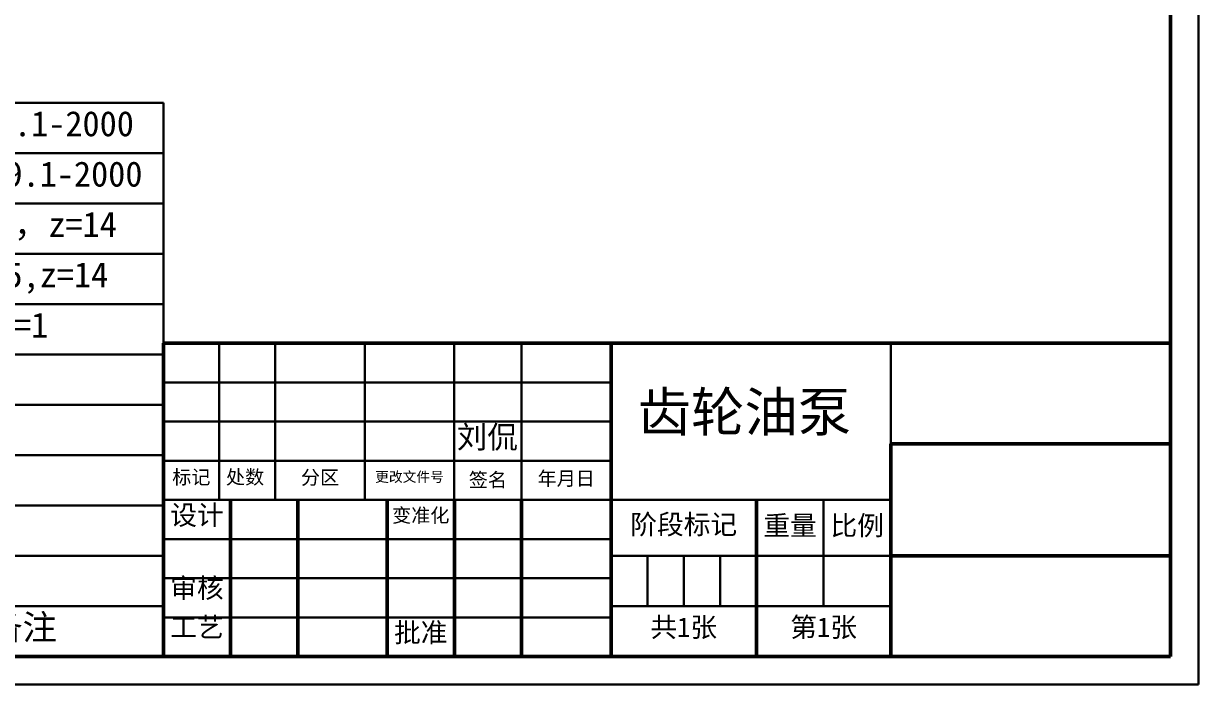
# Model space of a CAD drawing. Header units: millimetres. Extents: x 420 to 840, y 1879 to 2176.
# Drawn here: x 630.4 to 840.4, y 1878.9 to 1997.1 of the extents above; entities that cross this region are included whole.
import ezdxf

# ---------------------------------------------------------------- set-up
doc = ezdxf.new("R2010")
doc.units = ezdxf.units.MM
doc.header["$LTSCALE"] = 0.5
doc.layers.get('0').update_dxf_attribs({"lineweight": 30})
doc.layers.add('总内框线', color=7, linetype='Continuous', lineweight=50)
doc.layers.add('总外框线', color=7, linetype='Continuous', lineweight=30)
doc.layers.add('细实线', color=3, linetype='Continuous')
doc.styles.get("Standard").update_dxf_attribs({"font": ''})
doc.styles.get('Standard').set_extended_font_data('SimSun')

# ---------------------------------------------------------------- blocks, each defined once
blk = doc.blocks.new('*T18')
at = {"color": 0, "linetype": 'ByBlock', "lineweight": -2, "ltscale": 0.5, "transparency": 16777216}
for p, q in [((0, 0), (174.05, 0)), ((0, 0), (0, -99)), ((17.58, 0), (17.58, -99)), ((56.7, 0), (56.7, -99)), ((76.32, 0), (76.32, -99)), ((123.72, 0), (123.72, -99)), ((174.05, 0), (174.05, -99)), ((0, -9), (174.05, -9)), ((0, -18), (174.05, -18)), ((0, -27), (174.05, -27)), ((0, -36), (174.05, -36)), ((0, -45), (174.05, -45)), ((0, -54), (174.05, -54)), ((0, -63), (174.05, -63)), ((0, -72), (174.05, -72)), ((0, -81), (174.05, -81)), ((0, -90), (174.05, -90)), ((0, -99), (174.05, -99))]:
    blk.add_line(p, q, dxfattribs=at)
at = {"color": 0, "ltscale": 0.5, "transparency": 16777216, "char_height": 4.5, "attachment_point": 2}
for s, insert, width in [('10', (8.79, -1.5), 14.5783), ('螺钉M6×16', (37.14, -1.5), 36.1169), ('6', (66.51, -1.5), 16.6244), ('35', (100.02, -1.5), 44.3975), ('GB/T70.1-2000', (148.88, -1.5), 47.3288), ('销4m6×25', (37.14, -10.5), 36.1169), ('GB/T199.1-2000', (148.88, -10.5), 47.3288), ('9', (8.79, -10.5), 14.5783), ('2', (66.51, -10.5), 16.6244), ('35', (100.02, -10.5), 44.3975), ('被动齿轮轴', (37.14, -19.5), 36.1169), ('8', (8.79, -19.5), 14.5783), ('1', (66.51, -19.5), 16.6244), ('45', (100.02, -19.5), 44.3975), ('m=2.5，z=14', (148.88, -19.5), 47.3288), ('7', (8.79, -28.5), 14.5783), ('主动齿轮轴', (37.14, -28.5), 36.1169), ('1', (66.51, -28.5), 16.6244), ('45', (100.02, -28.5), 44.3975), ('m=2.5,z=14', (148.88, -28.5), 47.3288), ('6', (8.79, -37.5), 14.5783), ('垫片', (37.14, -37.5), 36.1169), ('1', (66.51, -37.5), 16.6244), ('纸', (100.02, -37.5), 44.3975), ('t=1', (148.88, -37.5), 47.3288), ('端盖', (37.14, -46.5), 36.1169), ('5', (8.79, -46.5), 14.5783), ('1', (66.51, -46.5), 16.6244), ('HT200', (100.02, -46.5), 44.3975), ('4', (8.79, -55.5), 14.5783), ('泵体', (37.14, -55.5), 36.1169), ('1', (66.51, -55.5), 16.6244), ('HT200', (100.02, -55.5), 44.3975), ('3', (8.79, -64.5), 14.5783), ('密封填料', (37.14, -64.5), 36.1169), ('1', (66.51, -64.5), 16.6244), ('软密封填料', (100.02, -64.5), 44.3975), ('压紧螺母', (37.14, -73.5), 36.1169), ('2', (8.79, -73.5), 14.5783), ('1', (66.51, -73.5), 16.6244), ('35', (100.02, -73.5), 44.3975), ('填料压盖', (37.14, -82.5), 36.1169), ('1', (8.79, -82.5), 14.5783), ('1', (66.51, -82.5), 16.6244), ('QSn6-6-3', (100.02, -82.5), 44.3975), ('序号', (8.79, -91.5), 14.5783), ('零件名称', (37.14, -91.5), 36.1169), ('数量', (66.51, -91.5), 16.6244), ('材料', (100.02, -91.5), 44.3975), ('备注', (148.88, -91.5), 47.3288)]:
    blk.add_mtext(s, dxfattribs=dict(at, insert=insert, width=width))

msp = doc.modelspace()

# ---------------------------------------------------------------- linework, layer by layer
for p, q in [((655.358, 1939.923), (655.358, 1932.923)), ((655.358, 1939.923), (655.358, 1932.923)), ((665.351, 1912.289), (665.351, 1939.923)), ((665.351, 1939.923), (675.351, 1939.923)), ((675.351, 1939.923), (675.351, 1911.923)), ((691.351, 1911.923), (691.351, 1939.923)), ((691.351, 1939.923), (707.351, 1939.923)), ((707.351, 1939.923), (707.351, 1911.923)), ((719.351, 1911.923), (719.351, 1939.923)), ((785.358, 1939.923), (785.358, 1921.923)), ((785.358, 1939.923), (785.358, 1911.923)), ((655.358, 1932.923), (655.358, 1925.923)), ((655.358, 1932.923), (735.358, 1932.923)), ((735.358, 1932.923), (735.358, 1925.923)), ((655.358, 1925.923), (655.358, 1918.923)), ((735.358, 1925.923), (655.358, 1925.923)), ((655.358, 1925.923), (655.358, 1918.923)), ((785.358, 1901.923), (785.358, 1921.923)), ((655.358, 1918.923), (735.358, 1918.923)), ((655.358, 1918.923), (735.358, 1918.923)), ((785.358, 1911.923), (655.358, 1911.923)), ((655.358, 1911.923), (655.358, 1904.923)), ((665.351, 1912.289), (665.351, 1911.923)), ((667.358, 1911.923), (679.358, 1911.923)), ((675.351, 1911.923), (685.351, 1911.923)), ((675.351, 1911.923), (691.351, 1911.923)), ((685.351, 1911.923), (685.351, 1911.923)), ((691.358, 1911.923), (703.358, 1911.923)), ((695.358, 1911.923), (707.358, 1911.923)), ((707.351, 1911.923), (719.351, 1911.923)), ((719.358, 1911.923), (735.358, 1911.923)), ((735.358, 1911.923), (761.358, 1911.923)), ((761.358, 1911.923), (773.358, 1911.923)), ((773.358, 1911.923), (773.358, 1892.923)), ((655.358, 1897.923), (655.358, 1904.923)), ((655.358, 1904.923), (735.358, 1904.923)), ((785.358, 1901.923), (735.358, 1901.923)), ((735.358, 1901.923), (735.358, 1892.923)), ((735.358, 1901.923), (741.858, 1901.923)), ((741.858, 1901.923), (741.858, 1892.923)), ((748.358, 1892.923), (748.358, 1901.923)), ((748.358, 1901.923), (754.858, 1901.923)), ((754.858, 1901.923), (754.858, 1892.923)), ((735.358, 1897.923), (655.358, 1897.923)), ((735.358, 1890.923), (735.358, 1897.923)), ((735.358, 1892.923), (785.358, 1892.923)), ((741.858, 1892.923), (748.358, 1892.923)), ((655.358, 1890.923), (735.358, 1890.923))]:
    msp.add_line(p, q)
at = {"layer": '总内框线'}
for p, q in [((835.358, 2170.923), (835.358, 1883.923)), ((655.358, 1883.923), (655.358, 1939.923)), ((655.358, 1939.923), (835.358, 1939.923)), ((735.358, 1883.923), (735.358, 1939.923)), ((835.358, 1939.923), (785.358, 1939.923)), ((835.358, 1939.923), (835.358, 1883.923)), ((785.358, 1921.923), (835.358, 1921.923)), ((785.358, 1921.923), (785.358, 1883.923)), ((835.358, 1921.923), (835.358, 1901.923)), ((667.358, 1883.923), (667.358, 1911.923)), ((679.358, 1911.923), (679.358, 1883.923)), ((695.358, 1883.923), (695.358, 1911.923)), ((707.358, 1911.923), (707.358, 1883.923)), ((719.358, 1883.923), (719.358, 1911.923)), ((735.358, 1911.923), (735.358, 1883.923)), ((761.358, 1911.923), (761.358, 1883.923)), ((835.358, 1901.923), (785.358, 1901.923)), ((830.358, 1883.923), (440.358, 1883.923)), ((650.358, 1883.923), (662.358, 1883.923)), ((835.358, 1883.923), (650.358, 1883.923)), ((674.358, 1883.923), (686.358, 1883.923)), ((674.358, 1883.923), (690.358, 1883.923)), ((698.358, 1883.923), (710.358, 1883.923)), ((702.358, 1883.923), (714.358, 1883.923))]:
    msp.add_line(p, q, dxfattribs=at)
at = {"layer": '总外框线'}
for p, q in [((840.358, 1878.923), (840.358, 2175.923)), ((420.358, 1878.923), (840.358, 1878.923))]:
    msp.add_line(p, q, dxfattribs=at)
at = {"layer": '细实线'}
msp.add_line((655.358, 1883.923), (655.358, 1890.923), dxfattribs=at)

# ---------------------------------------------------------------- block references
msp.add_blockref('*T18', (481.312, 1982.923))

# ---------------------------------------------------------------- texts
at = {"ltscale": 0.5, "attachment_point": 1}
for s, width, insert, char_height in [('齿轮油泵', 41.72143, (740.105, 1931.143), 7), ('刘侃', 12, (707.794, 1925.167), 4)]:
    msp.add_mtext_dynamic_manual_height_columns(s, width=width, gutter_width=12.5, heights=[0], dxfattribs=dict(at, insert=insert, char_height=char_height))
at = {"attachment_point": 1}
for s, width, insert, char_height in [('\\pxqc;标记', 9.99329, (655.358, 1917.246), 2.5), ('\\pxqc;处数', 9.99329, (664.966, 1917.246), 2.5), ('\\pxqc;分区', 16, (675.351, 1917.185), 2.5), ('\\pxqc;年月日', 16, (719.358, 1917.002), 2.5), ('\\pxqc;更改文件号', 16, (691.351, 1916.941), 1.8), ('\\pxqc;签名', 11.99329, (707.358, 1916.758), 2.5), ('\\pxqc;设计', 12, (655.358, 1910.961), 3.5), ('\\pxqc;变准化', 12, (695.358, 1910.414), 2.5), ('\\pxqc;阶段标记', 26, (735.358, 1909.286), 3.5), ('\\pxqc;重量', 12, (761.358, 1909.09), 3.5), ('\\pxqc;比例', 12, (773.358, 1909.09), 3.5), ('\\pxqc;审核', 12, (655.358, 1897.923), 3.5), ('\\pxqc;工艺', 12, (655.358, 1890.923), 3.5), ('\\pxqc;批准', 12, (695.358, 1889.967), 3.5), ('\\pxqc;共1张', 26, (735.358, 1890.923), 3.5), ('\\pxqc;第1张', 24, (761.358, 1890.923), 3.5)]:
    msp.add_mtext_dynamic_manual_height_columns(s, width=width, gutter_width=12.5, heights=[0], dxfattribs=dict(at, insert=insert, char_height=char_height))

doc.saveas('drawing.dxf')
